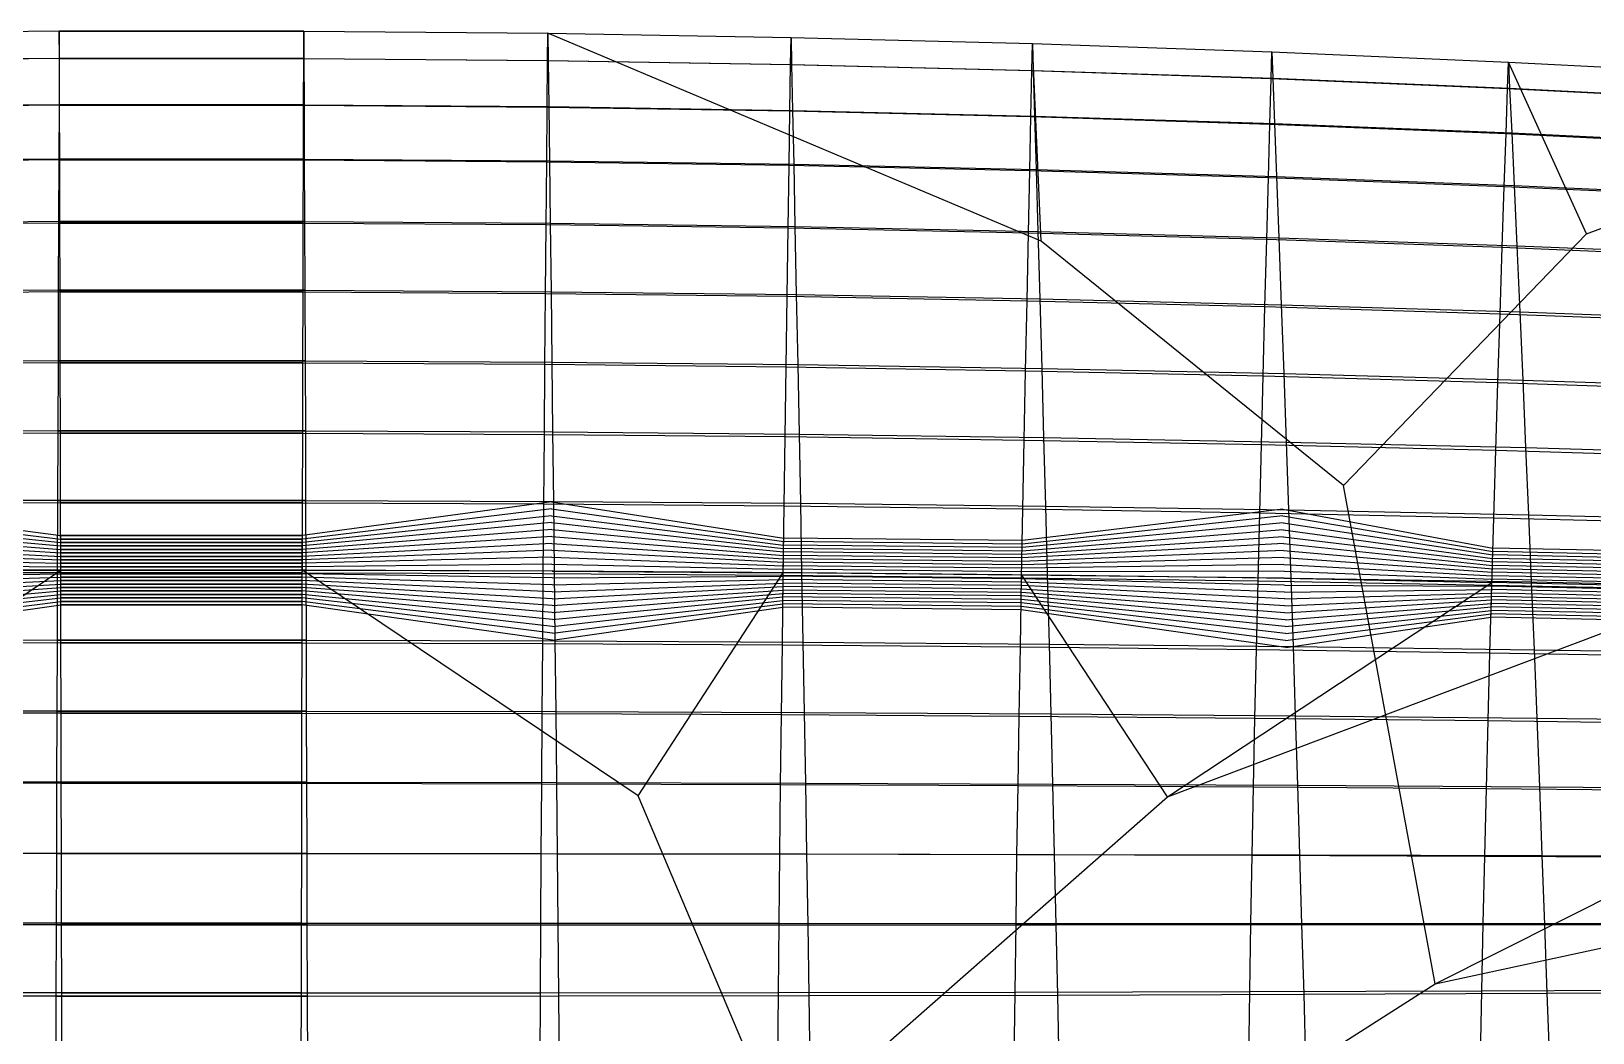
# Model space of a CAD drawing. Extents: x -483 to 483, y 0 to 271.
# Drawn here: x -17.4 to 163.1, y 155.2 to 271 of the extents above; entities that cross this region are included whole.
import ezdxf

# ---------------------------------------------------------------- set-up
doc = ezdxf.new("R2010")
doc.units = 0

msp = doc.modelspace()

# ---------------------------------------------------------------- linework, layer by layer
at = {"layer": 'default', "color": 5, "linetype": 'CONTINUOUS'}
for p, q in [((-14.13, 270.99, 0.13), (-42.338, 270.75, 1.232)), ((-14.13, 270.99, 0.13), (-42.338, 270.75, 1.232)), ((-14.13, 270.99, 0.13), (-14.142, 267.847, -0.571)), ((-14.13, 270.99, 0.13), (14.13, 270.99, 0.13)), ((14.13, 270.99, 0.13), (-14.13, 270.99, 0.13)), ((14.13, 270.99, 0.13), (-14.13, 270.99, 0.13)), ((14.13, 270.99, 0.13), (14.142, 267.847, -0.571)), ((14.13, 270.99, 0.13), (42.338, 270.75, 1.232)), ((14.13, 270.99, 0.13), (42.338, 270.75, 1.232)), ((42.338, 270.75, 1.232), (42.377, 267.614, 0.533)), ((42.338, 270.75, 1.232), (70.441, 270.28, 3.416)), ((42.338, 270.75, 1.232), (70.441, 270.28, 3.416)), ((70.441, 270.28, 3.416), (70.506, 267.159, 2.721)), ((70.441, 270.28, 3.416), (98.345, 269.56, 6.681)), ((70.441, 270.28, 3.416), (98.345, 269.56, 6.681)), ((98.345, 269.56, 6.681), (98.436, 266.461, 5.992)), ((98.345, 269.56, 6.681), (126.006, 268.62, 10.994)), ((98.345, 269.56, 6.681), (126.006, 268.62, 10.994)), ((-14.142, 267.847, -0.571), (-42.377, 267.614, 0.533)), ((-14.142, 267.847, -0.571), (-14.163, 262.491, -1.754)), ((-14.142, 267.847, -0.571), (14.142, 267.847, -0.571)), ((14.142, 267.847, -0.571), (-14.142, 267.847, -0.571)), ((14.142, 267.847, -0.571), (14.163, 262.491, -1.754)), ((14.142, 267.847, -0.571), (42.377, 267.614, 0.533)), ((42.377, 267.614, 0.533), (42.442, 262.27, -0.647)), ((42.377, 267.614, 0.533), (70.506, 267.159, 2.721)), ((70.506, 267.159, 2.721), (70.616, 261.84, 1.548)), ((70.506, 267.159, 2.721), (98.436, 266.461, 5.992)), ((126.006, 268.62, 10.994), (126.123, 265.55, 10.313)), ((126.006, 268.62, 10.994), (153.343, 267.429, 16.342)), ((126.006, 268.62, 10.994), (153.343, 267.429, 16.342)), ((153.343, 267.429, 16.342), (153.484, 264.397, 15.671)), ((153.343, 267.429, 16.342), (180.304, 266.009, 22.682)), ((153.343, 267.429, 16.342), (180.304, 266.009, 22.682)), ((98.436, 266.461, 5.992), (98.589, 261.18, 4.83)), ((98.436, 266.461, 5.992), (126.123, 265.55, 10.313)), ((126.123, 265.55, 10.313), (126.319, 260.319, 9.164)), ((126.123, 265.55, 10.313), (153.484, 264.397, 15.671)), ((153.484, 264.397, 15.671), (153.721, 259.228, 14.539)), ((153.484, 264.397, 15.671), (180.467, 263.02, 22.023)), ((-14.163, 262.491, -1.754), (-42.442, 262.27, -0.647)), ((-14.163, 262.491, -1.754), (-14.188, 256.213, -3.133)), ((-14.163, 262.491, -1.754), (14.163, 262.491, -1.754)), ((14.163, 262.491, -1.754), (-14.163, 262.491, -1.754)), ((14.163, 262.491, -1.754), (14.188, 256.213, -3.133)), ((14.163, 262.491, -1.754), (42.442, 262.27, -0.647)), ((42.442, 262.27, -0.647), (42.518, 256.007, -2.021)), ((42.442, 262.27, -0.647), (70.616, 261.84, 1.548)), ((70.616, 261.84, 1.548), (70.743, 255.606, 0.182)), ((70.616, 261.84, 1.548), (98.589, 261.18, 4.83)), ((98.589, 261.18, 4.83), (98.767, 254.99, 3.475)), ((98.589, 261.18, 4.83), (126.319, 260.319, 9.164)), ((126.319, 260.319, 9.164), (126.547, 254.188, 7.825)), ((126.319, 260.319, 9.164), (153.721, 259.228, 14.539)), ((153.721, 259.228, 14.539), (153.998, 253.17, 13.221)), ((153.721, 259.228, 14.539), (180.741, 257.926, 20.911)), ((-14.188, 256.213, -3.133), (-42.518, 256.007, -2.021)), ((-14.188, 256.213, -3.133), (-14.215, 248.973, -4.701)), ((-14.188, 256.213, -3.133), (14.188, 256.213, -3.133)), ((14.188, 256.213, -3.133), (-14.188, 256.213, -3.133)), ((14.188, 256.213, -3.133), (14.215, 248.973, -4.701)), ((14.188, 256.213, -3.133), (42.518, 256.007, -2.021)), ((42.518, 256.007, -2.021), (42.605, 248.785, -3.585)), ((42.518, 256.007, -2.021), (70.743, 255.606, 0.182)), ((70.743, 255.606, 0.182), (70.889, 248.417, -1.373)), ((70.743, 255.606, 0.182), (98.767, 254.99, 3.475)), ((98.767, 254.99, 3.475), (98.971, 247.852, 1.934)), ((98.767, 254.99, 3.475), (126.547, 254.188, 7.825)), ((126.547, 254.188, 7.825), (126.807, 247.117, 6.302)), ((126.547, 254.188, 7.825), (153.998, 253.17, 13.221)), ((153.998, 253.17, 13.221), (154.313, 246.184, 11.72)), ((153.998, 253.17, 13.221), (181.061, 251.956, 19.615)), ((-14.215, 248.973, -4.701), (-42.605, 248.785, -3.585)), ((-14.215, 248.973, -4.701), (-14.245, 241.043, -6.399)), ((-14.215, 248.973, -4.701), (14.215, 248.973, -4.701)), ((14.215, 248.973, -4.701), (-14.215, 248.973, -4.701)), ((14.215, 248.973, -4.701), (14.245, 241.043, -6.399)), ((14.215, 248.973, -4.701), (42.605, 248.785, -3.585)), ((42.605, 248.785, -3.585), (42.699, 240.873, -5.278)), ((42.605, 248.785, -3.585), (70.889, 248.417, -1.373)), ((70.889, 248.417, -1.373), (71.046, 240.542, -3.056)), ((70.889, 248.417, -1.373), (98.971, 247.852, 1.934)), ((98.971, 247.852, 1.934), (99.191, 240.033, 0.265)), ((98.971, 247.852, 1.934), (126.807, 247.117, 6.302)), ((126.807, 247.117, 6.302), (127.088, 239.372, 4.653)), ((126.807, 247.117, 6.302), (154.313, 246.184, 11.72)), ((154.313, 246.184, 11.72), (154.654, 238.532, 10.095)), ((154.313, 246.184, 11.72), (181.425, 245.072, 18.141)), ((-14.245, 241.043, -6.399), (-42.699, 240.873, -5.278)), ((-14.245, 241.043, -6.399), (-14.275, 232.885, -8.12)), ((-14.245, 241.043, -6.399), (14.245, 241.043, -6.399)), ((14.245, 241.043, -6.399), (-14.245, 241.043, -6.399)), ((14.245, 241.043, -6.399), (14.275, 232.885, -8.12)), ((14.245, 241.043, -6.399), (42.699, 240.873, -5.278)), ((42.699, 240.873, -5.278), (42.794, 232.734, -6.995)), ((42.699, 240.873, -5.278), (71.046, 240.542, -3.056)), ((71.046, 240.542, -3.056), (71.206, 232.441, -4.764)), ((71.046, 240.542, -3.056), (99.191, 240.033, 0.265)), ((99.191, 240.033, 0.265), (99.414, 231.99, -1.427)), ((99.191, 240.033, 0.265), (127.088, 239.372, 4.653)), ((127.088, 239.372, 4.653), (127.373, 231.404, 2.98)), ((127.088, 239.372, 4.653), (154.654, 238.532, 10.095)), ((154.654, 238.532, 10.095), (155, 230.66, 8.447)), ((154.654, 238.532, 10.095), (181.819, 237.53, 16.544)), ((-14.275, 232.885, -8.12), (-42.794, 232.734, -6.995)), ((-14.275, 232.885, -8.12), (-14.305, 224.787, -9.8)), ((-14.275, 232.885, -8.12), (14.275, 232.885, -8.12)), ((14.275, 232.885, -8.12), (-14.275, 232.885, -8.12)), ((14.275, 232.885, -8.12), (14.305, 224.787, -9.8)), ((14.275, 232.885, -8.12), (42.794, 232.734, -6.995)), ((42.794, 232.734, -6.995), (42.887, 224.654, -8.67)), ((42.794, 232.734, -6.995), (71.206, 232.441, -4.764)), ((71.206, 232.441, -4.764), (71.361, 224.399, -6.429)), ((71.206, 232.441, -4.764), (99.414, 231.99, -1.427)), ((99.414, 231.99, -1.427), (99.631, 224.005, -3.078)), ((99.414, 231.99, -1.427), (127.373, 231.404, 2.98)), ((127.373, 231.404, 2.98), (127.652, 223.495, 1.348)), ((127.373, 231.404, 2.98), (155, 230.66, 8.447)), ((155, 230.66, 8.447), (155.337, 222.845, 6.839)), ((155, 230.66, 8.447), (182.218, 229.772, 14.924)), ((-14.305, 224.787, -9.8), (-42.887, 224.654, -8.67)), ((-14.305, 224.787, -9.8), (-14.334, 216.748, -11.437)), ((-14.305, 224.787, -9.8), (14.305, 224.787, -9.8)), ((14.305, 224.787, -9.8), (-14.305, 224.787, -9.8)), ((14.305, 224.787, -9.8), (14.334, 216.748, -11.437)), ((14.305, 224.787, -9.8), (42.887, 224.654, -8.67)), ((42.887, 224.654, -8.67), (42.977, 216.634, -10.302)), ((42.887, 224.654, -8.67), (71.361, 224.399, -6.429)), ((71.361, 224.399, -6.429), (71.513, 216.416, -8.052)), ((71.361, 224.399, -6.429), (99.631, 224.005, -3.078)), ((99.631, 224.005, -3.078), (99.844, 216.079, -4.688)), ((99.631, 224.005, -3.078), (127.652, 223.495, 1.348)), ((127.652, 223.495, 1.348), (127.923, 215.643, -0.243)), ((127.652, 223.495, 1.348), (155.337, 222.845, 6.839)), ((155.337, 222.845, 6.839), (155.666, 215.087, 5.271)), ((155.337, 222.845, 6.839), (182.608, 222.07, 13.343)), ((-14.334, 216.748, -11.437), (-42.977, 216.634, -10.302)), ((-14.334, 216.748, -11.437), (-14.362, 208.69, -13.048)), ((-14.334, 216.748, -11.437), (14.334, 216.748, -11.437)), ((14.334, 216.748, -11.437), (-14.334, 216.748, -11.437)), ((14.334, 216.748, -11.437), (14.362, 208.69, -13.048)), ((14.334, 216.748, -11.437), (42.977, 216.634, -10.302)), ((42.755, 216.578, -6.292), (69.595, 212.387, 12.469)), ((42.977, 216.634, -10.302), (43.066, 208.595, -11.908)), ((42.977, 216.634, -10.302), (71.513, 216.416, -8.052)), ((42.761, 215.778, -6.395), (69.589, 211.987, 12.527)), ((42.766, 214.978, -6.499), (69.584, 211.587, 12.585)), ((71.513, 216.416, -8.052), (71.662, 208.415, -9.649)), ((71.513, 216.416, -8.052), (99.844, 216.079, -4.688)), ((99.844, 216.079, -4.688), (100.052, 208.134, -6.271)), ((99.844, 216.079, -4.688), (127.923, 215.643, -0.243)), ((127.258, 215.747, 3.656), (151.556, 211.238, 24.859)), ((127.276, 214.948, 3.553), (151.544, 210.837, 24.914)), ((127.923, 215.643, -0.243), (128.19, 207.773, -1.808)), ((127.923, 215.643, -0.243), (155.666, 215.087, 5.271)), ((155.666, 215.087, 5.271), (155.99, 207.312, 3.729)), ((155.666, 215.087, 5.271), (182.989, 214.425, 11.802)), ((42.772, 214.178, -6.602), (69.579, 211.187, 12.642)), ((42.778, 213.378, -6.706), (69.573, 210.787, 12.7)), ((127.293, 214.148, 3.449), (151.533, 210.437, 24.97)), ((127.311, 213.348, 3.346), (151.521, 210.037, 25.026)), ((42.784, 212.578, -6.809), (69.568, 210.387, 12.757)), ((42.789, 211.778, -6.913), (69.562, 209.986, 12.815)), ((127.329, 212.548, 3.242), (151.509, 209.637, 25.082)), ((127.346, 211.748, 3.139), (151.498, 209.237, 25.137)), ((42.795, 210.978, -7.016), (69.557, 209.586, 12.873)), ((42.801, 210.178, -7.12), (69.552, 209.186, 12.93)), ((42.807, 209.378, -7.223), (69.546, 208.786, 12.988)), ((127.364, 210.949, 3.035), (151.486, 208.837, 25.193)), ((127.382, 210.149, 2.932), (151.474, 208.437, 25.249)), ((127.399, 209.349, 2.828), (151.462, 208.036, 25.305)), ((-14.362, 208.69, -13.048), (-43.066, 208.595, -11.908)), ((-14.362, 208.69, -13.048), (-14.39, 200.575, -14.631)), ((-14.362, 208.69, -13.048), (14.362, 208.69, -13.048)), ((14.362, 208.69, -13.048), (-14.362, 208.69, -13.048)), ((14.362, 208.69, -13.048), (14.39, 200.575, -14.631)), ((14.362, 208.69, -13.048), (43.066, 208.595, -11.908)), ((42.812, 208.578, -7.327), (69.541, 208.386, 13.045)), ((42.818, 207.778, -7.431), (69.536, 207.986, 13.102)), ((42.824, 206.978, -7.534), (69.53, 207.586, 13.158)), ((43.066, 208.595, -11.908), (43.153, 200.499, -13.487)), ((43.066, 208.595, -11.908), (71.662, 208.415, -9.649)), ((71.662, 208.415, -9.649), (71.809, 200.357, -11.22)), ((71.662, 208.415, -9.649), (100.052, 208.134, -6.271)), ((100.052, 208.134, -6.271), (100.258, 200.133, -7.828)), ((100.052, 208.134, -6.271), (128.19, 207.773, -1.808)), ((127.417, 208.549, 2.725), (151.451, 207.636, 25.36)), ((127.435, 207.749, 2.621), (151.439, 207.236, 25.416)), ((128.19, 207.773, -1.808), (128.453, 199.848, -3.348)), ((128.19, 207.773, -1.808), (155.99, 207.312, 3.729)), ((42.829, 206.178, -7.638), (69.525, 207.186, 13.214)), ((42.835, 205.378, -7.741), (69.52, 206.786, 13.269)), ((42.841, 204.578, -7.845), (69.515, 206.386, 13.325)), ((42.847, 203.778, -7.948), (69.51, 205.986, 13.38)), ((127.452, 206.95, 2.518), (151.428, 206.836, 25.471)), ((127.47, 206.15, 2.414), (151.416, 206.436, 25.525)), ((127.488, 205.35, 2.311), (151.405, 206.036, 25.579)), ((155.99, 207.312, 3.729), (156.308, 199.481, 2.212)), ((155.99, 207.312, 3.729), (183.363, 206.762, 10.286)), ((42.852, 202.978, -8.052), (69.504, 205.586, 13.436)), ((42.858, 202.178, -8.155), (69.499, 205.186, 13.492)), ((42.864, 201.378, -8.259), (69.494, 204.786, 13.547)), ((42.87, 200.578, -8.362), (69.489, 204.386, 13.603)), ((127.505, 204.55, 2.207), (151.394, 205.635, 25.633)), ((127.523, 203.75, 2.104), (151.382, 205.235, 25.687)), ((127.54, 202.95, 2), (151.371, 204.835, 25.74)), ((127.558, 202.151, 1.897), (151.36, 204.435, 25.794)), ((127.576, 201.351, 1.793), (151.349, 204.035, 25.848)), ((127.593, 200.551, 1.69), (151.337, 203.635, 25.902)), ((127.611, 199.751, 1.587), (151.326, 203.235, 25.956)), ((-14.39, 200.575, -14.631), (-43.153, 200.499, -13.487)), ((-14.39, 200.575, -14.631), (-14.418, 192.39, -16.184)), ((-14.39, 200.575, -14.631), (14.39, 200.575, -14.631)), ((14.39, 200.575, -14.631), (-14.39, 200.575, -14.631)), ((14.39, 200.575, -14.631), (14.418, 192.39, -16.184)), ((14.39, 200.575, -14.631), (43.153, 200.499, -13.487)), ((43.153, 200.499, -13.487), (43.239, 192.333, -15.036)), ((43.153, 200.499, -13.487), (71.809, 200.357, -11.22)), ((71.809, 200.357, -11.22), (71.953, 192.229, -12.76)), ((71.809, 200.357, -11.22), (100.258, 200.133, -7.828)), ((100.258, 200.133, -7.828), (100.459, 192.063, -9.355)), ((100.258, 200.133, -7.828), (128.453, 199.848, -3.348)), ((128.453, 199.848, -3.348), (128.71, 191.853, -4.858)), ((128.453, 199.848, -3.348), (156.308, 199.481, 2.212)), ((156.308, 199.481, 2.212), (156.62, 191.582, 0.723)), ((156.308, 199.481, 2.212), (183.731, 199.045, 8.794)), ((-14.418, 192.39, -16.184), (-43.239, 192.333, -15.036)), ((-14.418, 192.39, -16.184), (-14.444, 184.165, -17.707)), ((-14.418, 192.39, -16.184), (14.418, 192.39, -16.184)), ((14.418, 192.39, -16.184), (-14.418, 192.39, -16.184)), ((14.418, 192.39, -16.184), (14.444, 184.165, -17.707)), ((14.418, 192.39, -16.184), (43.239, 192.333, -15.036)), ((43.239, 192.333, -15.036), (43.323, 184.126, -16.555)), ((43.239, 192.333, -15.036), (71.953, 192.229, -12.76)), ((71.953, 192.229, -12.76), (72.094, 184.06, -14.27)), ((71.953, 192.229, -12.76), (100.459, 192.063, -9.355)), ((100.459, 192.063, -9.355), (100.656, 183.952, -10.853)), ((100.459, 192.063, -9.355), (128.71, 191.853, -4.858)), ((128.71, 191.853, -4.858), (128.963, 183.819, -6.339)), ((128.71, 191.853, -4.858), (156.62, 191.582, 0.723)), ((156.62, 191.582, 0.723), (156.927, 183.644, -0.738)), ((156.62, 191.582, 0.723), (184.092, 191.26, 7.33)), ((-14.444, 184.165, -17.707), (-43.323, 184.126, -16.555)), ((-14.444, 184.165, -17.707), (-14.471, 175.917, -19.188)), ((-14.444, 184.165, -17.707), (14.444, 184.165, -17.707)), ((14.444, 184.165, -17.707), (-14.444, 184.165, -17.707)), ((14.444, 184.165, -17.707), (14.471, 175.917, -19.188)), ((14.444, 184.165, -17.707), (43.323, 184.126, -16.555)), ((43.323, 184.126, -16.555), (43.405, 175.898, -18.032)), ((43.323, 184.126, -16.555), (72.094, 184.06, -14.27)), ((72.094, 184.06, -14.27), (72.232, 175.87, -15.739)), ((72.094, 184.06, -14.27), (100.656, 183.952, -10.853)), ((100.656, 183.952, -10.853), (100.848, 175.82, -12.31)), ((100.656, 183.952, -10.853), (128.963, 183.819, -6.339)), ((128.963, 183.819, -6.339), (129.209, 175.764, -7.78)), ((128.963, 183.819, -6.339), (156.927, 183.644, -0.738)), ((156.927, 183.644, -0.738), (157.225, 175.685, -2.158)), ((156.927, 183.644, -0.738), (184.446, 183.437, 5.894)), ((-14.471, 175.917, -19.188), (-43.405, 175.898, -18.032)), ((-14.471, 175.917, -19.188), (-14.496, 167.667, -20.633)), ((-14.471, 175.917, -19.188), (14.471, 175.917, -19.188)), ((14.471, 175.917, -19.188), (-14.471, 175.917, -19.188)), ((14.471, 175.917, -19.188), (14.496, 167.667, -20.633)), ((14.471, 175.917, -19.188), (43.405, 175.898, -18.032)), ((43.405, 175.898, -18.032), (43.485, 167.667, -19.473)), ((43.405, 175.898, -18.032), (72.232, 175.87, -15.739)), ((72.232, 175.87, -15.739), (72.365, 167.677, -17.173)), ((72.232, 175.87, -15.739), (100.848, 175.82, -12.31)), ((100.848, 175.82, -12.31), (101.036, 167.685, -13.732)), ((100.848, 175.82, -12.31), (129.209, 175.764, -7.78)), ((129.209, 175.764, -7.78), (129.449, 167.705, -9.186)), ((129.209, 175.764, -7.78), (157.225, 175.685, -2.158)), ((157.225, 175.685, -2.158), (157.516, 167.723, -3.545)), ((157.225, 175.685, -2.158), (184.791, 175.593, 4.496)), ((-14.496, 167.667, -20.633), (-43.485, 167.667, -19.473)), ((-14.496, 167.667, -20.633), (-14.521, 159.428, -22.038)), ((-14.496, 167.667, -20.633), (14.496, 167.667, -20.633)), ((14.496, 167.667, -20.633), (-14.496, 167.667, -20.633)), ((14.496, 167.667, -20.633), (14.521, 159.428, -22.038)), ((14.496, 167.667, -20.633), (43.485, 167.667, -19.473)), ((43.485, 167.667, -19.473), (72.365, 167.677, -17.173)), ((43.485, 167.667, -19.473), (43.563, 159.447, -20.875)), ((72.365, 167.677, -17.173), (101.036, 167.685, -13.732)), ((72.365, 167.677, -17.173), (72.496, 159.495, -18.567)), ((101.036, 167.685, -13.732), (129.449, 167.705, -9.186)), ((101.036, 167.685, -13.732), (101.218, 159.561, -15.115)), ((129.449, 167.705, -9.186), (157.516, 167.723, -3.545)), ((129.449, 167.705, -9.186), (129.682, 159.658, -10.554)), ((157.516, 167.723, -3.545), (185.128, 167.746, 3.132)), ((157.516, 167.723, -3.545), (157.799, 159.771, -4.894)), ((-14.521, 159.428, -22.038), (-43.563, 159.447, -20.875)), ((-14.521, 159.428, -22.038), (-14.545, 151.207, -23.411)), ((-14.521, 159.428, -22.038), (14.521, 159.428, -22.038)), ((14.521, 159.428, -22.038), (-14.521, 159.428, -22.038)), ((14.521, 159.428, -22.038), (43.563, 159.447, -20.875)), ((14.521, 159.428, -22.038), (14.545, 151.207, -23.411)), ((43.563, 159.447, -20.875), (72.496, 159.495, -18.567)), ((43.563, 159.447, -20.875), (43.638, 151.246, -22.244)), ((72.496, 159.495, -18.567), (101.218, 159.561, -15.115)), ((72.496, 159.495, -18.567), (72.623, 151.332, -19.929)), ((101.218, 159.561, -15.115), (129.682, 159.658, -10.554)), ((101.218, 159.561, -15.115), (101.396, 151.456, -16.466)), ((129.682, 159.658, -10.554), (157.799, 159.771, -4.894)), ((129.682, 159.658, -10.554), (129.91, 151.629, -11.891)), ((157.799, 159.771, -4.894), (185.455, 159.909, 1.804)), ((157.799, 159.771, -4.894), (158.076, 151.838, -6.213))]:
    msp.add_line(p, q, dxfattribs=at)
at = {"layer": 'default', "color": 3, "linetype": 'CONTINUOUS'}
for p, q in [((-14.121, 267.825, 0.66), (-14.13, 270.99, 0.13)), ((14.121, 267.825, 0.66), (14.13, 270.99, 0.13)), ((42.309, 267.593, 1.76), (42.338, 270.75, 1.232)), ((70.392, 267.137, 3.939), (70.441, 270.28, 3.416)), ((98.277, 266.438, 7.196), (98.345, 269.56, 6.681)), ((-14.121, 267.825, 0.66), (-42.309, 267.593, 1.76)), ((-14.105, 262.431, 1.554), (-14.121, 267.825, 0.66)), ((-14.121, 267.825, 0.66), (14.121, 267.825, 0.66)), ((14.121, 267.825, 0.66), (-14.121, 267.825, 0.66)), ((14.105, 262.431, 1.554), (14.121, 267.825, 0.66)), ((14.121, 267.825, 0.66), (42.309, 267.593, 1.76)), ((42.26, 262.21, 2.649), (42.309, 267.593, 1.76)), ((42.309, 267.593, 1.76), (70.392, 267.137, 3.939)), ((70.31, 261.779, 4.82), (70.392, 267.137, 3.939)), ((70.392, 267.137, 3.939), (98.277, 266.438, 7.196)), ((125.92, 265.527, 11.499), (126.006, 268.62, 10.994)), ((153.24, 264.372, 16.835), (153.343, 267.429, 16.342)), ((98.162, 261.118, 8.065), (98.277, 266.438, 7.196)), ((98.277, 266.438, 7.196), (125.92, 265.527, 11.499)), ((125.775, 260.255, 12.35), (125.92, 265.527, 11.499)), ((125.92, 265.527, 11.499), (153.24, 264.372, 16.835)), ((153.065, 259.162, 17.666), (153.24, 264.372, 16.835)), ((153.24, 264.372, 16.835), (180.186, 262.995, 23.161)), ((-14.105, 262.431, 1.554), (-42.26, 262.21, 2.649)), ((-14.087, 256.105, 2.592), (-14.105, 262.431, 1.554)), ((-14.105, 262.431, 1.554), (14.105, 262.431, 1.554)), ((14.105, 262.431, 1.554), (-14.105, 262.431, 1.554)), ((14.087, 256.105, 2.592), (14.105, 262.431, 1.554)), ((14.105, 262.431, 1.554), (42.26, 262.21, 2.649)), ((42.202, 255.898, 3.683), (42.26, 262.21, 2.649)), ((42.26, 262.21, 2.649), (70.31, 261.779, 4.82)), ((70.214, 255.495, 5.843), (70.31, 261.779, 4.82)), ((70.31, 261.779, 4.82), (98.162, 261.118, 8.065)), ((98.029, 254.877, 9.073), (98.162, 261.118, 8.065)), ((98.162, 261.118, 8.065), (125.775, 260.255, 12.35)), ((125.606, 254.072, 13.34), (125.775, 260.255, 12.35)), ((125.775, 260.255, 12.35), (153.065, 259.162, 17.666)), ((152.863, 253.051, 18.631), (153.065, 259.162, 17.666)), ((153.065, 259.162, 17.666), (179.987, 257.858, 23.968)), ((-14.087, 256.105, 2.592), (-42.202, 255.898, 3.683)), ((-14.066, 248.816, 3.769), (-14.087, 256.105, 2.592)), ((-14.087, 256.105, 2.592), (14.087, 256.105, 2.592)), ((14.087, 256.105, 2.592), (-14.087, 256.105, 2.592)), ((14.066, 248.816, 3.769), (14.087, 256.105, 2.592)), ((14.087, 256.105, 2.592), (42.202, 255.898, 3.683)), ((42.138, 248.626, 4.854), (42.202, 255.898, 3.683)), ((42.202, 255.898, 3.683), (70.214, 255.495, 5.843)), ((70.106, 248.257, 7.003), (70.214, 255.495, 5.843)), ((70.214, 255.495, 5.843), (98.029, 254.877, 9.073)), ((97.879, 247.688, 10.216), (98.029, 254.877, 9.073)), ((98.029, 254.877, 9.073), (125.606, 254.072, 13.34)), ((125.415, 246.949, 14.461), (125.606, 254.072, 13.34)), ((125.606, 254.072, 13.34), (152.863, 253.051, 18.631)), ((152.633, 246.011, 19.725), (152.863, 253.051, 18.631)), ((152.863, 253.051, 18.631), (179.755, 251.833, 24.906)), ((-14.066, 248.816, 3.769), (-42.138, 248.626, 4.854)), ((-14.043, 240.845, 5.039), (-14.066, 248.816, 3.769)), ((-14.066, 248.816, 3.769), (14.066, 248.816, 3.769)), ((14.066, 248.816, 3.769), (-14.066, 248.816, 3.769)), ((14.043, 240.845, 5.039), (14.066, 248.816, 3.769)), ((14.066, 248.816, 3.769), (42.138, 248.626, 4.854)), ((42.068, 240.673, 6.118), (42.138, 248.626, 4.854)), ((42.138, 248.626, 4.854), (70.106, 248.257, 7.003)), ((69.989, 240.34, 8.255), (70.106, 248.257, 7.003)), ((70.106, 248.257, 7.003), (97.879, 247.688, 10.216)), ((97.716, 239.826, 11.45), (97.879, 247.688, 10.216)), ((97.879, 247.688, 10.216), (125.415, 246.949, 14.461)), ((125.209, 239.158, 15.67), (125.415, 246.949, 14.461)), ((125.415, 246.949, 14.461), (152.633, 246.011, 19.725)), ((152.386, 238.311, 20.905), (152.633, 246.011, 19.725)), ((152.633, 246.011, 19.725), (179.493, 244.892, 25.968)), ((-14.043, 240.845, 5.039), (-42.068, 240.673, 6.118)), ((-14.021, 232.647, 6.322), (-14.043, 240.845, 5.039)), ((-14.043, 240.845, 5.039), (14.043, 240.845, 5.039)), ((14.043, 240.845, 5.039), (-14.043, 240.845, 5.039)), ((14.021, 232.647, 6.322), (14.043, 240.845, 5.039)), ((14.043, 240.845, 5.039), (42.068, 240.673, 6.118)), ((41.997, 232.493, 7.394), (42.068, 240.673, 6.118)), ((42.068, 240.673, 6.118), (69.989, 240.34, 8.255)), ((69.871, 232.196, 9.519), (69.989, 240.34, 8.255)), ((69.989, 240.34, 8.255), (97.716, 239.826, 11.45)), ((97.552, 231.739, 12.696), (97.716, 239.826, 11.45)), ((97.716, 239.826, 11.45), (125.209, 239.158, 15.67)), ((125, 231.146, 16.891), (125.209, 239.158, 15.67)), ((125.209, 239.158, 15.67), (152.386, 238.311, 20.905)), ((152.136, 230.392, 22.096), (152.386, 238.311, 20.905)), ((152.386, 238.311, 20.905), (179.211, 237.301, 27.114)), ((-14.021, 232.647, 6.322), (-41.997, 232.493, 7.394)), ((-13.999, 224.516, 7.565), (-14.021, 232.647, 6.322)), ((-14.021, 232.647, 6.322), (14.021, 232.647, 6.322)), ((14.021, 232.647, 6.322), (-14.021, 232.647, 6.322)), ((13.999, 224.516, 7.565), (14.021, 232.647, 6.322)), ((14.021, 232.647, 6.322), (41.997, 232.493, 7.394)), ((41.928, 224.381, 8.631), (41.997, 232.493, 7.394)), ((41.997, 232.493, 7.394), (69.871, 232.196, 9.519)), ((69.756, 224.121, 10.744), (69.871, 232.196, 9.519)), ((69.871, 232.196, 9.519), (97.552, 231.739, 12.696)), ((97.393, 223.719, 13.902), (97.552, 231.739, 12.696)), ((97.552, 231.739, 12.696), (125, 231.146, 16.891)), ((124.799, 223.199, 18.075), (125, 231.146, 16.891)), ((125, 231.146, 16.891), (152.136, 230.392, 22.096)), ((151.894, 222.538, 23.25), (152.136, 230.392, 22.096)), ((152.136, 230.392, 22.096), (178.925, 229.493, 28.27)), ((-13.999, 224.516, 7.565), (-41.928, 224.381, 8.631)), ((-13.978, 216.447, 8.772), (-13.999, 224.516, 7.565)), ((-13.999, 224.516, 7.565), (13.999, 224.516, 7.565)), ((13.999, 224.516, 7.565), (-13.999, 224.516, 7.565)), ((13.978, 216.447, 8.772), (13.999, 224.516, 7.565)), ((13.999, 224.516, 7.565), (41.928, 224.381, 8.631)), ((41.862, 216.33, 9.833), (41.928, 224.381, 8.631)), ((41.928, 224.381, 8.631), (69.756, 224.121, 10.744)), ((69.645, 216.107, 11.934), (69.756, 224.121, 10.744)), ((69.756, 224.121, 10.744), (97.393, 223.719, 13.902)), ((97.238, 215.761, 15.074), (97.393, 223.719, 13.902)), ((97.393, 223.719, 13.902), (124.799, 223.199, 18.075)), ((124.603, 215.314, 19.223), (124.799, 223.199, 18.075)), ((124.799, 223.199, 18.075), (151.894, 222.538, 23.25)), ((151.659, 214.744, 24.37), (151.894, 222.538, 23.25)), ((151.894, 222.538, 23.25), (178.649, 221.75, 29.391)), ((-13.978, 216.447, 8.772), (-41.862, 216.33, 9.833)), ((-13.957, 208.381, 9.942), (-13.978, 216.447, 8.772)), ((-13.978, 216.447, 8.772), (13.978, 216.447, 8.772)), ((13.978, 216.447, 8.772), (-13.978, 216.447, 8.772)), ((13.957, 208.381, 9.942), (13.978, 216.447, 8.772)), ((13.978, 216.447, 8.772), (41.862, 216.33, 9.833)), ((41.797, 208.283, 10.998), (41.862, 216.33, 9.833)), ((41.862, 216.33, 9.833), (69.645, 216.107, 11.934)), ((69.537, 208.096, 13.087), (69.645, 216.107, 11.934)), ((69.645, 216.107, 11.934), (97.238, 215.761, 15.074)), ((97.089, 207.805, 16.211), (97.238, 215.761, 15.074)), ((97.238, 215.761, 15.074), (124.603, 215.314, 19.223)), ((124.413, 207.431, 20.337), (124.603, 215.314, 19.223)), ((124.603, 215.314, 19.223), (151.659, 214.744, 24.37)), ((151.431, 206.953, 25.456), (151.659, 214.744, 24.37)), ((151.659, 214.744, 24.37), (178.381, 214.066, 30.478)), ((-13.957, 208.381, 9.942), (-41.797, 208.283, 10.998)), ((-13.937, 200.28, 11.077), (-13.957, 208.381, 9.942)), ((-13.957, 208.381, 9.942), (13.957, 208.381, 9.942)), ((13.957, 208.381, 9.942), (-13.957, 208.381, 9.942)), ((13.937, 200.28, 11.077), (13.957, 208.381, 9.942)), ((13.957, 208.381, 9.942), (41.797, 208.283, 10.998)), ((41.735, 200.2, 12.127), (41.797, 208.283, 10.998)), ((41.797, 208.283, 10.998), (69.537, 208.096, 13.087)), ((69.433, 200.05, 14.205), (69.537, 208.096, 13.087)), ((69.537, 208.096, 13.087), (97.089, 207.805, 16.211)), ((96.943, 199.814, 17.312), (97.089, 207.805, 16.211)), ((97.089, 207.805, 16.211), (124.413, 207.431, 20.337)), ((124.229, 199.514, 21.416), (124.413, 207.431, 20.337)), ((124.413, 207.431, 20.337), (151.431, 206.953, 25.456)), ((151.21, 199.129, 26.507), (151.431, 206.953, 25.456)), ((151.431, 206.953, 25.456), (178.121, 206.385, 31.532)), ((-13.937, 200.28, 11.077), (-41.735, 200.2, 12.127)), ((-13.918, 192.155, 12.161), (-13.937, 200.28, 11.077)), ((-13.937, 200.28, 11.077), (13.937, 200.28, 11.077)), ((13.937, 200.28, 11.077), (-13.937, 200.28, 11.077)), ((13.918, 192.155, 12.161), (13.937, 200.28, 11.077)), ((13.937, 200.28, 11.077), (41.735, 200.2, 12.127)), ((41.675, 192.093, 13.205), (41.735, 200.2, 12.127)), ((41.735, 200.2, 12.127), (69.433, 200.05, 14.205)), ((69.333, 191.979, 15.273), (69.433, 200.05, 14.205)), ((69.433, 200.05, 14.205), (96.943, 199.814, 17.312)), ((96.805, 191.8, 18.363), (96.943, 199.814, 17.312)), ((96.943, 199.814, 17.312), (124.229, 199.514, 21.416)), ((124.053, 191.573, 22.446), (124.229, 199.514, 21.416)), ((124.229, 199.514, 21.416), (151.21, 199.129, 26.507)), ((151, 191.28, 27.511), (151.21, 199.129, 26.507)), ((151.21, 199.129, 26.507), (177.869, 198.671, 32.552)), ((-13.918, 192.155, 12.161), (-41.675, 192.093, 13.205)), ((-13.9, 184.035, 13.19), (-13.918, 192.155, 12.161)), ((-13.918, 192.155, 12.161), (13.918, 192.155, 12.161)), ((13.918, 192.155, 12.161), (-13.918, 192.155, 12.161)), ((13.9, 184.035, 13.19), (13.918, 192.155, 12.161)), ((13.918, 192.155, 12.161), (41.675, 192.093, 13.205)), ((41.618, 183.991, 14.229), (41.675, 192.093, 13.205)), ((41.675, 192.093, 13.205), (69.333, 191.979, 15.273)), ((69.238, 183.914, 16.286), (69.333, 191.979, 15.273)), ((69.333, 191.979, 15.273), (96.805, 191.8, 18.363)), ((96.673, 183.791, 19.361), (96.805, 191.8, 18.363)), ((96.805, 191.8, 18.363), (124.053, 191.573, 22.446)), ((123.886, 183.638, 23.423), (124.053, 191.573, 22.446)), ((124.053, 191.573, 22.446), (151, 191.28, 27.511)), ((150.8, 183.438, 28.463), (151, 191.28, 27.511)), ((151, 191.28, 27.511), (177.629, 190.933, 33.525)), ((-13.9, 184.035, 13.19), (-41.618, 183.991, 14.229)), ((-13.883, 175.936, 14.154), (-13.9, 184.035, 13.19)), ((-13.9, 184.035, 13.19), (13.9, 184.035, 13.19)), ((13.9, 184.035, 13.19), (-13.9, 184.035, 13.19)), ((13.883, 175.936, 14.154), (13.9, 184.035, 13.19)), ((13.9, 184.035, 13.19), (41.618, 183.991, 14.229)), ((41.565, 175.911, 15.188), (41.618, 183.991, 14.229)), ((41.618, 183.991, 14.229), (69.238, 183.914, 16.286)), ((69.149, 175.871, 17.235), (69.238, 183.914, 16.286)), ((69.238, 183.914, 16.286), (96.673, 183.791, 19.361)), ((96.55, 175.803, 20.294), (96.673, 183.791, 19.361)), ((96.673, 183.791, 19.361), (123.886, 183.638, 23.423)), ((123.73, 175.723, 24.337), (123.886, 183.638, 23.423)), ((123.886, 183.638, 23.423), (150.8, 183.438, 28.463)), ((150.613, 175.616, 29.353), (150.8, 183.438, 28.463)), ((150.8, 183.438, 28.463), (177.401, 183.201, 34.448)), ((-13.883, 175.936, 14.154), (-41.565, 175.911, 15.188)), ((-13.867, 167.865, 15.051), (-13.883, 175.936, 14.154)), ((-13.883, 175.936, 14.154), (13.883, 175.936, 14.154)), ((13.883, 175.936, 14.154), (-13.883, 175.936, 14.154)), ((13.867, 167.865, 15.051), (13.883, 175.936, 14.154)), ((13.883, 175.936, 14.154), (41.565, 175.911, 15.188)), ((41.516, 167.858, 16.08), (41.565, 175.911, 15.188)), ((41.565, 175.911, 15.188), (69.149, 175.871, 17.235)), ((69.067, 167.855, 18.117), (69.149, 175.871, 17.235)), ((69.149, 175.871, 17.235), (96.55, 175.803, 20.294)), ((96.436, 167.842, 21.163), (96.55, 175.803, 20.294)), ((96.55, 175.803, 20.294), (123.73, 175.723, 24.337)), ((123.585, 167.836, 25.187), (123.73, 175.723, 24.337)), ((123.73, 175.723, 24.337), (150.613, 175.616, 29.353)), ((150.44, 167.821, 30.18), (150.613, 175.616, 29.353)), ((150.613, 175.616, 29.353), (177.188, 175.49, 35.31)), ((-13.867, 167.865, 15.051), (-41.516, 167.858, 16.08)), ((-13.852, 159.815, 15.878), (-13.867, 167.865, 15.051)), ((-13.867, 167.865, 15.051), (13.867, 167.865, 15.051)), ((13.867, 167.865, 15.051), (-13.867, 167.865, 15.051)), ((13.852, 159.815, 15.878), (13.867, 167.865, 15.051)), ((13.867, 167.865, 15.051), (41.516, 167.858, 16.08)), ((41.47, 159.827, 16.903), (41.516, 167.858, 16.08)), ((41.516, 167.858, 16.08), (69.067, 167.855, 18.117)), ((68.991, 159.86, 18.932), (69.067, 167.855, 18.117)), ((69.067, 167.855, 18.117), (96.436, 167.842, 21.163)), ((96.33, 159.903, 21.964), (96.436, 167.842, 21.163)), ((96.436, 167.842, 21.163), (123.585, 167.836, 25.187)), ((123.452, 159.97, 25.97), (123.585, 167.836, 25.187)), ((123.585, 167.836, 25.187), (150.44, 167.821, 30.18)), ((150.28, 160.046, 30.941), (150.44, 167.821, 30.18)), ((150.44, 167.821, 30.18), (176.991, 167.805, 36.111)), ((-13.852, 159.815, 15.878), (-41.47, 159.827, 16.903)), ((-13.839, 151.774, 16.634), (-13.852, 159.815, 15.878)), ((-13.852, 159.815, 15.878), (13.852, 159.815, 15.878)), ((13.852, 159.815, 15.878), (-13.852, 159.815, 15.878)), ((13.839, 151.774, 16.634), (13.852, 159.815, 15.878)), ((13.852, 159.815, 15.878), (41.47, 159.827, 16.903)), ((41.429, 151.804, 17.654), (41.47, 159.827, 16.903)), ((41.47, 159.827, 16.903), (68.991, 159.86, 18.932)), ((68.921, 151.873, 19.674), (68.991, 159.86, 18.932)), ((68.991, 159.86, 18.932), (96.33, 159.903, 21.964)), ((96.234, 151.972, 22.694), (96.33, 159.903, 21.964)), ((96.33, 159.903, 21.964), (123.452, 159.97, 25.97)), ((123.33, 152.111, 26.684), (123.452, 159.97, 25.97)), ((123.452, 159.97, 25.97), (150.28, 160.046, 30.941)), ((150.134, 152.28, 31.635), (150.28, 160.046, 30.941)), ((150.28, 160.046, 30.941), (176.809, 160.141, 36.847))]:
    msp.add_line(p, q, dxfattribs=at)
at = {"layer": 'default', "color": 30, "linetype": 'CONTINUOUS'}
for p, q in [((99.33, 246.731, 96.191), (42.338, 270.75, 1.232)), ((99.33, 246.731, 96.191), (98.345, 269.56, 6.681)), ((162.368, 247.553, 94.462), (153.343, 267.429, 16.342)), ((162.368, 247.553, 94.462), (206.811, 264.368, 30.019)), ((134.298, 218.474, 207.451), (162.368, 247.553, 94.462)), ((134.298, 218.474, 207.451), (99.33, 246.731, 96.191)), ((144.868, 160.838, 432.962), (134.298, 218.474, 207.451)), ((144.868, 160.838, 432.962), (369.351, 209.379, 259.193)), ((144.868, 160.838, 432.962), (235.596, 206.566, 259.531)), ((33.619, 89.974, 702.409), (144.868, 160.838, 432.962))]:
    msp.add_line(p, q, dxfattribs=at)
at = {"layer": 'default', "color": 1, "linetype": 'CONTINUOUS'}
for p, q in [((-42.755, 216.578, -6.292), (-13.968, 212.674, 9.319)), ((42.755, 216.578, -6.292), (13.968, 212.674, 9.319)), ((-42.766, 214.978, -6.499), (-13.966, 211.874, 9.435)), ((-42.761, 215.778, -6.395), (-13.967, 212.274, 9.377)), ((42.766, 214.978, -6.499), (13.966, 211.874, 9.435)), ((42.761, 215.778, -6.395), (13.967, 212.274, 9.377)), ((127.276, 214.948, 3.553), (97.162, 211.694, 15.655)), ((127.258, 215.747, 3.656), (97.169, 212.094, 15.598)), ((-42.778, 213.378, -6.706), (-13.964, 211.074, 9.552)), ((-42.772, 214.178, -6.602), (-13.965, 211.474, 9.494)), ((42.778, 213.378, -6.706), (13.964, 211.074, 9.552)), ((42.772, 214.178, -6.602), (13.965, 211.474, 9.494)), ((127.311, 213.348, 3.346), (97.147, 210.894, 15.769)), ((127.293, 214.148, 3.449), (97.154, 211.294, 15.712)), ((-42.789, 211.778, -6.913), (-13.962, 210.274, 9.668)), ((-42.784, 212.578, -6.809), (-13.963, 210.674, 9.61)), ((42.789, 211.778, -6.913), (13.962, 210.274, 9.668)), ((42.784, 212.578, -6.809), (13.963, 210.674, 9.61)), ((127.346, 211.748, 3.139), (97.132, 210.094, 15.884)), ((127.329, 212.548, 3.242), (97.139, 210.494, 15.827)), ((-42.807, 209.378, -7.223), (-13.959, 209.074, 9.842)), ((-42.801, 210.178, -7.12), (-13.96, 209.474, 9.784)), ((-42.795, 210.978, -7.016), (-13.961, 209.874, 9.726)), ((42.807, 209.378, -7.223), (13.959, 209.074, 9.842)), ((42.801, 210.178, -7.12), (13.96, 209.474, 9.784)), ((42.795, 210.978, -7.016), (13.961, 209.874, 9.726)), ((127.399, 209.349, 2.828), (97.109, 208.894, 16.055)), ((127.382, 210.149, 2.932), (97.117, 209.294, 15.998)), ((127.364, 210.949, 3.035), (97.124, 209.694, 15.941)), ((-42.824, 206.978, -7.534), (-13.956, 207.874, 10.014)), ((-42.818, 207.778, -7.431), (-13.957, 208.274, 9.958)), ((-42.812, 208.578, -7.327), (-13.958, 208.674, 9.9)), ((42.824, 206.978, -7.534), (13.956, 207.874, 10.014)), ((42.818, 207.778, -7.431), (13.957, 208.274, 9.958)), ((42.812, 208.578, -7.327), (13.958, 208.674, 9.9)), ((127.452, 206.95, 2.518), (97.087, 207.693, 16.226)), ((127.435, 207.749, 2.621), (97.094, 208.093, 16.169)), ((127.417, 208.549, 2.725), (97.102, 208.494, 16.112)), ((-42.852, 202.978, -8.052), (-13.951, 205.874, 10.294)), ((-42.847, 203.778, -7.948), (-13.952, 206.274, 10.238)), ((-42.841, 204.578, -7.845), (-13.953, 206.674, 10.182)), ((-42.835, 205.378, -7.741), (-13.954, 207.074, 10.126)), ((-42.829, 206.178, -7.638), (-13.955, 207.474, 10.07)), ((42.852, 202.978, -8.052), (13.951, 205.874, 10.294)), ((42.847, 203.778, -7.948), (13.952, 206.274, 10.238)), ((42.841, 204.578, -7.845), (13.953, 206.674, 10.182)), ((42.835, 205.378, -7.741), (13.954, 207.074, 10.126)), ((42.829, 206.178, -7.638), (13.955, 207.474, 10.07)), ((127.523, 203.75, 2.104), (97.057, 206.093, 16.446)), ((127.505, 204.55, 2.207), (97.065, 206.493, 16.391)), ((127.488, 205.35, 2.311), (97.072, 206.893, 16.336)), ((127.47, 206.15, 2.414), (97.079, 207.293, 16.281)), ((-42.87, 200.578, -8.362), (-13.948, 204.674, 10.462)), ((-42.864, 201.378, -8.259), (-13.949, 205.074, 10.406)), ((-42.858, 202.178, -8.155), (-13.95, 205.474, 10.35)), ((42.87, 200.578, -8.362), (13.948, 204.674, 10.462)), ((42.864, 201.378, -8.259), (13.949, 205.074, 10.406)), ((42.858, 202.178, -8.155), (13.95, 205.474, 10.35)), ((127.611, 199.751, 1.587), (97.021, 204.093, 16.722)), ((127.593, 200.551, 1.69), (97.028, 204.493, 16.667)), ((127.576, 201.351, 1.793), (97.036, 204.893, 16.612)), ((127.558, 202.151, 1.897), (97.043, 205.293, 16.557)), ((127.54, 202.95, 2), (97.05, 205.693, 16.502))]:
    msp.add_line(p, q, dxfattribs=at)
at = {"layer": 'default', "color": 2, "linetype": 'CONTINUOUS'}
for p, q in [((-13.967, 212.274, 9.377), (-13.968, 212.674, 9.319)), ((-13.968, 212.674, 9.319), (13.968, 212.674, 9.319)), ((13.968, 212.674, 9.319), (-13.968, 212.674, 9.319)), ((-13.967, 212.274, 9.377), (-13.968, 212.274, 9.319)), ((-13.966, 211.874, 9.435), (-13.967, 212.274, 9.377)), ((-13.967, 212.274, 9.377), (13.967, 212.274, 9.377)), ((13.967, 212.274, 9.377), (-13.967, 212.274, 9.377)), ((-13.966, 211.874, 9.435), (-13.967, 211.874, 9.377)), ((-13.965, 211.474, 9.494), (-13.966, 211.874, 9.435)), ((-13.966, 211.874, 9.435), (13.966, 211.874, 9.435)), ((13.966, 211.874, 9.435), (-13.966, 211.874, 9.435)), ((-13.965, 211.474, 9.494), (-13.966, 211.474, 9.435)), ((-13.964, 211.074, 9.552), (-13.965, 211.474, 9.494)), ((-13.965, 211.474, 9.494), (13.965, 211.474, 9.494)), ((13.965, 211.474, 9.494), (-13.965, 211.474, 9.494)), ((13.964, 211.074, 9.552), (13.965, 211.474, 9.494)), ((13.965, 211.474, 9.494), (13.966, 211.874, 9.435)), ((13.965, 211.474, 9.494), (13.966, 211.474, 9.435)), ((13.966, 211.874, 9.435), (13.967, 212.274, 9.377)), ((13.966, 211.874, 9.435), (13.967, 211.874, 9.377)), ((13.967, 212.274, 9.377), (13.968, 212.674, 9.319)), ((13.967, 212.274, 9.377), (13.968, 212.274, 9.319)), ((69.573, 210.787, 12.7), (69.579, 211.187, 12.642)), ((69.579, 211.187, 12.642), (69.584, 211.587, 12.585)), ((97.147, 210.894, 15.769), (69.579, 211.187, 12.642)), ((69.584, 211.587, 12.585), (69.589, 211.987, 12.527)), ((97.154, 211.294, 15.712), (69.584, 211.587, 12.585)), ((69.589, 211.987, 12.527), (69.595, 212.387, 12.469)), ((97.162, 211.694, 15.655), (69.589, 211.987, 12.527)), ((97.169, 212.094, 15.598), (69.595, 212.387, 12.469)), ((97.154, 211.294, 15.712), (97.162, 211.294, 15.655)), ((97.162, 211.694, 15.655), (97.169, 211.694, 15.598)), ((151.544, 210.837, 24.914), (151.556, 211.238, 24.859)), ((178.265, 210.666, 30.944), (151.556, 211.238, 24.859)), ((-13.964, 211.074, 9.552), (-13.965, 211.074, 9.494)), ((-13.963, 210.674, 9.61), (-13.964, 211.074, 9.552)), ((-13.964, 211.074, 9.552), (13.964, 211.074, 9.552)), ((13.964, 211.074, 9.552), (-13.964, 211.074, 9.552)), ((-13.963, 210.674, 9.61), (-13.964, 210.674, 9.552)), ((-13.962, 210.274, 9.668), (-13.963, 210.674, 9.61)), ((-13.963, 210.674, 9.61), (13.963, 210.674, 9.61)), ((13.963, 210.674, 9.61), (-13.963, 210.674, 9.61)), ((-13.962, 210.274, 9.668), (-13.963, 210.274, 9.61)), ((-13.961, 209.874, 9.726), (-13.962, 210.274, 9.668)), ((-13.962, 210.274, 9.668), (13.962, 210.274, 9.668)), ((13.962, 210.274, 9.668), (-13.962, 210.274, 9.668)), ((-13.961, 209.874, 9.726), (-13.962, 209.874, 9.668)), ((-13.96, 209.474, 9.784), (-13.961, 209.874, 9.726)), ((-13.961, 209.874, 9.726), (13.961, 209.874, 9.726)), ((13.961, 209.874, 9.726), (-13.961, 209.874, 9.726)), ((-13.96, 209.474, 9.784), (-13.961, 209.474, 9.726)), ((-13.959, 209.074, 9.842), (-13.96, 209.474, 9.784)), ((-13.96, 209.474, 9.784), (13.96, 209.474, 9.784)), ((13.96, 209.474, 9.784), (-13.96, 209.474, 9.784)), ((13.959, 209.074, 9.842), (13.96, 209.474, 9.784)), ((13.96, 209.474, 9.784), (13.961, 209.874, 9.726)), ((13.96, 209.474, 9.784), (13.961, 209.474, 9.726)), ((13.961, 209.874, 9.726), (13.962, 210.274, 9.668)), ((13.961, 209.874, 9.726), (13.962, 209.874, 9.668)), ((13.962, 210.274, 9.668), (13.963, 210.674, 9.61)), ((13.962, 210.274, 9.668), (13.963, 210.274, 9.61)), ((13.963, 210.674, 9.61), (13.964, 211.074, 9.552)), ((13.963, 210.674, 9.61), (13.964, 210.674, 9.552)), ((13.964, 211.074, 9.552), (13.965, 211.074, 9.494)), ((69.552, 209.186, 12.93), (69.557, 209.586, 12.873)), ((69.557, 209.586, 12.873), (69.562, 209.986, 12.815)), ((97.117, 209.294, 15.998), (69.557, 209.586, 12.873)), ((69.562, 209.986, 12.815), (69.568, 210.387, 12.757)), ((97.124, 209.694, 15.941), (69.562, 209.986, 12.815)), ((69.568, 210.387, 12.757), (69.573, 210.787, 12.7)), ((97.132, 210.094, 15.884), (69.568, 210.387, 12.757)), ((97.139, 210.494, 15.827), (69.573, 210.787, 12.7)), ((97.124, 209.694, 15.941), (97.132, 209.694, 15.884)), ((97.132, 210.094, 15.884), (97.139, 210.094, 15.827)), ((97.139, 210.494, 15.827), (97.147, 210.494, 15.769)), ((97.147, 210.894, 15.769), (97.154, 210.894, 15.712)), ((151.498, 209.237, 25.137), (151.509, 209.637, 25.082)), ((151.509, 209.637, 25.082), (151.521, 210.037, 25.026)), ((178.211, 209.065, 31.164), (151.509, 209.637, 25.082)), ((151.521, 210.037, 25.026), (151.533, 210.437, 24.97)), ((178.225, 209.465, 31.109), (151.521, 210.037, 25.026)), ((151.533, 210.437, 24.97), (151.544, 210.837, 24.914)), ((178.238, 209.866, 31.054), (151.533, 210.437, 24.97)), ((178.252, 210.266, 30.999), (151.544, 210.837, 24.914)), ((-13.959, 209.074, 9.842), (-13.96, 209.074, 9.784)), ((-13.958, 208.674, 9.9), (-13.959, 209.074, 9.842)), ((-13.959, 209.074, 9.842), (13.959, 209.074, 9.842)), ((13.959, 209.074, 9.842), (-13.959, 209.074, 9.842)), ((-13.958, 208.674, 9.9), (-13.959, 208.674, 9.842)), ((-13.957, 208.274, 9.958), (-13.958, 208.674, 9.9)), ((-13.958, 208.674, 9.9), (13.958, 208.674, 9.9)), ((13.958, 208.674, 9.9), (-13.958, 208.674, 9.9)), ((-13.957, 208.274, 9.958), (-13.958, 208.274, 9.9)), ((-13.956, 207.874, 10.014), (-13.957, 208.274, 9.958)), ((-13.957, 208.274, 9.958), (13.957, 208.274, 9.958)), ((13.957, 208.274, 9.958), (-13.957, 208.274, 9.958)), ((-13.956, 207.874, 10.014), (-13.957, 207.874, 9.958)), ((-13.955, 207.474, 10.07), (-13.956, 207.874, 10.014)), ((-13.956, 207.874, 10.014), (13.956, 207.874, 10.014)), ((13.956, 207.874, 10.014), (-13.956, 207.874, 10.014)), ((13.955, 207.474, 10.07), (13.956, 207.874, 10.014)), ((13.956, 207.874, 10.014), (13.957, 208.274, 9.958)), ((13.956, 207.874, 10.014), (13.957, 207.874, 9.958)), ((13.957, 208.274, 9.958), (13.958, 208.674, 9.9)), ((13.957, 208.274, 9.958), (13.958, 208.274, 9.9)), ((13.958, 208.674, 9.9), (13.959, 209.074, 9.842)), ((13.958, 208.674, 9.9), (13.959, 208.674, 9.842)), ((13.959, 209.074, 9.842), (13.96, 209.074, 9.784)), ((69.525, 207.186, 13.214), (69.53, 207.586, 13.158)), ((69.53, 207.586, 13.158), (69.536, 207.986, 13.102)), ((97.079, 207.293, 16.281), (69.53, 207.586, 13.158)), ((69.536, 207.986, 13.102), (69.541, 208.386, 13.045)), ((97.087, 207.693, 16.226), (69.536, 207.986, 13.102)), ((69.541, 208.386, 13.045), (69.546, 208.786, 12.988)), ((97.094, 208.093, 16.169), (69.541, 208.386, 13.045)), ((69.546, 208.786, 12.988), (69.552, 209.186, 12.93)), ((97.102, 208.494, 16.112), (69.546, 208.786, 12.988)), ((97.109, 208.894, 16.055), (69.552, 209.186, 12.93)), ((97.087, 207.693, 16.226), (97.094, 207.693, 16.169)), ((97.094, 208.093, 16.169), (97.102, 208.093, 16.112)), ((97.102, 208.494, 16.112), (97.109, 208.494, 16.055)), ((97.109, 208.894, 16.055), (97.117, 208.894, 15.998)), ((97.117, 209.294, 15.998), (97.124, 209.294, 15.941)), ((151.439, 207.236, 25.416), (151.451, 207.636, 25.36)), ((151.451, 207.636, 25.36), (151.462, 208.036, 25.305)), ((178.144, 207.064, 31.439), (151.451, 207.636, 25.36)), ((151.462, 208.036, 25.305), (151.474, 208.437, 25.249)), ((178.157, 207.464, 31.384), (151.462, 208.036, 25.305)), ((151.474, 208.437, 25.249), (151.486, 208.837, 25.193)), ((178.171, 207.865, 31.329), (151.474, 208.437, 25.249)), ((151.486, 208.837, 25.193), (151.498, 209.237, 25.137)), ((178.184, 208.265, 31.274), (151.486, 208.837, 25.193)), ((178.198, 208.665, 31.219), (151.498, 209.237, 25.137)), ((-13.955, 207.474, 10.07), (-13.956, 207.474, 10.014)), ((-13.954, 207.074, 10.126), (-13.955, 207.474, 10.07)), ((-13.955, 207.474, 10.07), (13.955, 207.474, 10.07)), ((13.955, 207.474, 10.07), (-13.955, 207.474, 10.07)), ((-13.954, 207.074, 10.126), (-13.955, 207.074, 10.07)), ((-13.953, 206.674, 10.182), (-13.954, 207.074, 10.126)), ((-13.954, 207.074, 10.126), (13.954, 207.074, 10.126)), ((13.954, 207.074, 10.126), (-13.954, 207.074, 10.126)), ((-13.953, 206.674, 10.182), (-13.954, 206.674, 10.126)), ((-13.952, 206.274, 10.238), (-13.953, 206.674, 10.182)), ((-13.953, 206.674, 10.182), (13.953, 206.674, 10.182)), ((13.953, 206.674, 10.182), (-13.953, 206.674, 10.182)), ((-13.952, 206.274, 10.238), (-13.953, 206.274, 10.182)), ((-13.951, 205.874, 10.294), (-13.952, 206.274, 10.238)), ((-13.952, 206.274, 10.238), (13.952, 206.274, 10.238)), ((13.952, 206.274, 10.238), (-13.952, 206.274, 10.238)), ((-13.951, 205.874, 10.294), (-13.952, 205.874, 10.238)), ((-13.95, 205.474, 10.35), (-13.951, 205.874, 10.294)), ((-13.951, 205.874, 10.294), (13.951, 205.874, 10.294)), ((13.951, 205.874, 10.294), (-13.951, 205.874, 10.294)), ((13.95, 205.474, 10.35), (13.951, 205.874, 10.294)), ((13.951, 205.874, 10.294), (13.952, 206.274, 10.238)), ((13.951, 205.874, 10.294), (13.952, 205.874, 10.238)), ((13.952, 206.274, 10.238), (13.953, 206.674, 10.182)), ((13.952, 206.274, 10.238), (13.953, 206.274, 10.182)), ((13.953, 206.674, 10.182), (13.954, 207.074, 10.126)), ((13.953, 206.674, 10.182), (13.954, 206.674, 10.126)), ((13.954, 207.074, 10.126), (13.955, 207.474, 10.07)), ((13.954, 207.074, 10.126), (13.955, 207.074, 10.07)), ((13.955, 207.474, 10.07), (13.956, 207.474, 10.014)), ((69.504, 205.586, 13.436), (69.51, 205.986, 13.38)), ((69.51, 205.986, 13.38), (69.515, 206.386, 13.325)), ((97.05, 205.693, 16.502), (69.51, 205.986, 13.38)), ((69.515, 206.386, 13.325), (69.52, 206.786, 13.269)), ((97.057, 206.093, 16.446), (69.515, 206.386, 13.325)), ((69.52, 206.786, 13.269), (69.525, 207.186, 13.214)), ((97.065, 206.493, 16.391), (69.52, 206.786, 13.269)), ((97.072, 206.893, 16.336), (69.525, 207.186, 13.214)), ((97.057, 206.093, 16.446), (97.065, 206.093, 16.391)), ((97.065, 206.493, 16.391), (97.072, 206.493, 16.336)), ((97.072, 206.893, 16.336), (97.079, 206.893, 16.281)), ((97.079, 207.293, 16.281), (97.087, 207.293, 16.226)), ((151.394, 205.635, 25.633), (151.405, 206.036, 25.579)), ((151.405, 206.036, 25.579), (151.416, 206.436, 25.525)), ((178.09, 205.463, 31.654), (151.405, 206.036, 25.579)), ((151.416, 206.436, 25.525), (151.428, 206.836, 25.471)), ((178.103, 205.863, 31.601), (151.416, 206.436, 25.525)), ((151.428, 206.836, 25.471), (151.439, 207.236, 25.416)), ((178.117, 206.264, 31.548), (151.428, 206.836, 25.471)), ((178.13, 206.664, 31.494), (151.439, 207.236, 25.416)), ((-13.95, 205.474, 10.35), (-13.951, 205.474, 10.294)), ((-13.949, 205.074, 10.406), (-13.95, 205.474, 10.35)), ((-13.95, 205.474, 10.35), (13.95, 205.474, 10.35)), ((13.95, 205.474, 10.35), (-13.95, 205.474, 10.35)), ((-13.949, 205.074, 10.406), (-13.95, 205.074, 10.35)), ((-13.948, 204.674, 10.462), (-13.949, 205.074, 10.406)), ((-13.949, 205.074, 10.406), (13.949, 205.074, 10.406)), ((13.949, 205.074, 10.406), (-13.949, 205.074, 10.406)), ((-13.948, 204.674, 10.462), (-13.949, 204.674, 10.406)), ((-13.948, 204.674, 10.462), (13.948, 204.674, 10.462)), ((13.948, 204.674, 10.462), (-13.948, 204.674, 10.462)), ((13.948, 204.674, 10.462), (13.949, 205.074, 10.406)), ((13.948, 204.674, 10.462), (13.949, 204.674, 10.406)), ((13.949, 205.074, 10.406), (13.95, 205.474, 10.35)), ((13.949, 205.074, 10.406), (13.95, 205.074, 10.35)), ((13.95, 205.474, 10.35), (13.951, 205.474, 10.294)), ((69.489, 204.386, 13.603), (69.494, 204.786, 13.547)), ((97.021, 204.093, 16.722), (69.489, 204.386, 13.603)), ((69.494, 204.786, 13.547), (69.499, 205.186, 13.492)), ((97.028, 204.493, 16.667), (69.494, 204.786, 13.547)), ((69.499, 205.186, 13.492), (69.504, 205.586, 13.436)), ((97.036, 204.893, 16.612), (69.499, 205.186, 13.492)), ((97.043, 205.293, 16.557), (69.504, 205.586, 13.436)), ((97.021, 204.093, 16.722), (97.028, 204.093, 16.667)), ((97.028, 204.493, 16.667), (97.036, 204.493, 16.612)), ((97.036, 204.893, 16.612), (97.043, 204.893, 16.557)), ((97.043, 205.293, 16.557), (97.05, 205.293, 16.502)), ((97.05, 205.693, 16.502), (97.057, 205.693, 16.446)), ((151.337, 203.635, 25.902), (151.349, 204.035, 25.848)), ((151.349, 204.035, 25.848), (151.36, 204.435, 25.794)), ((178.025, 203.462, 31.918), (151.349, 204.035, 25.848)), ((151.36, 204.435, 25.794), (151.371, 204.835, 25.74)), ((178.038, 203.862, 31.865), (151.36, 204.435, 25.794)), ((151.371, 204.835, 25.74), (151.382, 205.235, 25.687)), ((178.051, 204.263, 31.813), (151.371, 204.835, 25.74)), ((151.382, 205.235, 25.687), (151.394, 205.635, 25.633)), ((178.064, 204.663, 31.76), (151.382, 205.235, 25.687)), ((178.077, 205.063, 31.707), (151.394, 205.635, 25.633)), ((151.326, 203.235, 25.956), (151.337, 203.635, 25.902)), ((177.999, 202.662, 32.024), (151.326, 203.235, 25.956)), ((178.012, 203.062, 31.971), (151.337, 203.635, 25.902))]:
    msp.add_line(p, q, dxfattribs=at)
at = {"layer": 'default', "color": 8, "linetype": 'CONTINUOUS'}
for p, q in [((-52.753, 182.574, 123.696), (-13.958, 208.674, 9.9)), ((52.753, 182.574, 123.696), (13.958, 208.674, 9.9)), ((52.753, 182.574, 123.696), (69.541, 208.386, 13.045)), ((113.956, 182.487, 128.786), (97.094, 208.093, 16.169)), ((113.956, 182.487, 128.786), (151.439, 207.236, 25.416)), ((113.956, 182.487, 128.786), (178.13, 206.664, 31.494)), ((69.394, 143.318, 293.422), (52.753, 182.574, 123.696)), ((69.394, 143.318, 293.422), (113.956, 182.487, 128.786))]:
    msp.add_line(p, q, dxfattribs=at)

doc.saveas('drawing.dxf')
